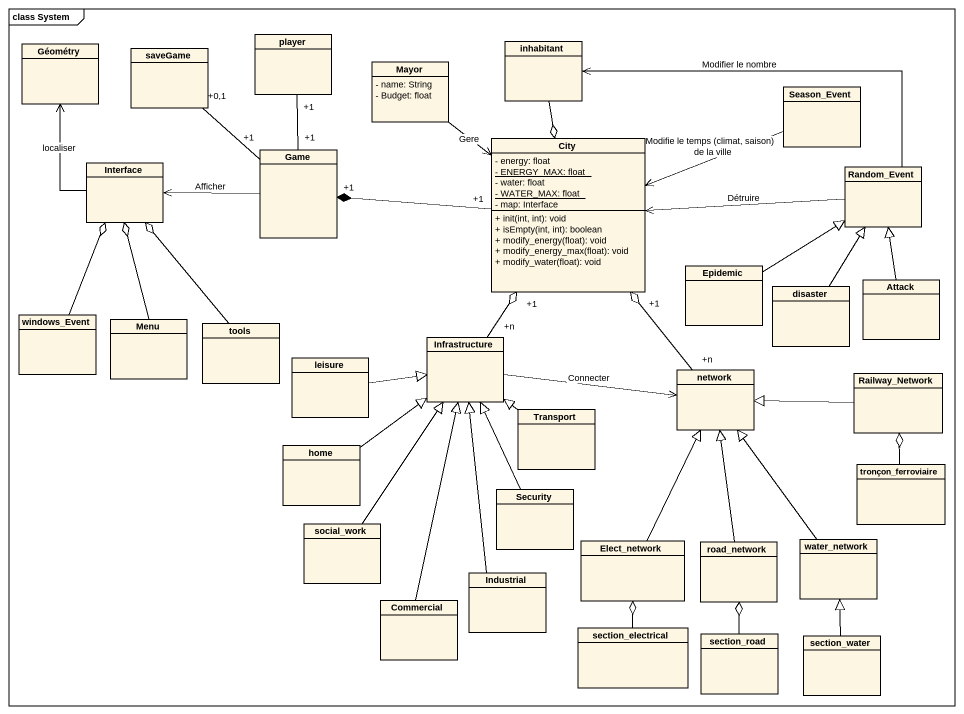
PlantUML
@startuml
mainframe class System
hide circle
hide empty members
skinparam classAttributeIconSize 0
class Géométry
class player
class inhabitant
class saveGame
class Mayor {
  - name: String
  - Budget: float
}
class Season_Event
class "Interface" as Interface_
class Game
class City {
  - energy: float
  {static} - ENERGY_MAX: float
  - water: float
  {static} - WATER_MAX: float
  - map: Interface
  + init(int, int): void
  + isEmpty(int, int): boolean
  + modify_energy(float): void
  + modify_energy_max(float): void
  + modify_water(float): void
}
class Random_Event
class Epidemic
class Attack
class windows_Event
class disaster
class Menu
class tools
class Infrastructure
class leisure
class "network" as network_
class Railway_Network
class Transport
class home
class tronçon_ferroviaire
class Security
class social_work
class Elect_network
class road_network
class water_network
class Industrial
class Commercial
class section_electrical
class section_road
class section_water
player "+1" -- "+1" Game
inhabitant --o City
Mayor --> City : Gere
Season_Event -left-> City : Modifie le temps (climat, saison) de la ville
Interface_ -up-> Géométry : localiser
Game "+1" -up- "+0,1" saveGame
Game -left-> Interface_ : Afficher
City "+1" -left-* "+1" Game
Random_Event -left-> inhabitant : Modifier le nombre
Random_Event -left-> City : Détruire
Epidemic -up-|> Random_Event
Attack -up-|> Random_Event
windows_Event -up-o Interface_
disaster -up-|> Random_Event
Menu -up-o Interface_
tools -up-o Interface_
Infrastructure "+n" -up-o "+1" City
Infrastructure -right-> network_ : Connecter
leisure -right-|> Infrastructure
network_ "+n" -up-o "+1" City
Railway_Network -left-|> network_
Transport -up-|> Infrastructure
home -up-|> Infrastructure
tronçon_ferroviaire -up-o Railway_Network
Security -up-|> Infrastructure
social_work -up-|> Infrastructure
Elect_network -up-|> network_
road_network -up-|> network_
water_network -up-|> network_
Industrial -up-|> Infrastructure
Commercial -up-|> Infrastructure
section_electrical -up-o Elect_network
section_road -up-o road_network
section_water -up-|> water_network
@enduml
